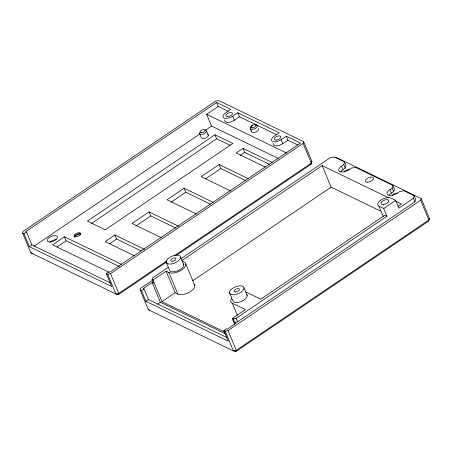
<?xml version="1.0" encoding="UTF-8"?>
<svg xmlns="http://www.w3.org/2000/svg" width="452" height="452" viewBox="0 0 452 452"><rect width="100%" height="100%" fill="white"/><g stroke="black" fill="none" stroke-linecap="round" stroke-linejoin="round"><path stroke-width="0.68" d="M166.771 261.861L118.339 294.636L115.887 294.015L30.821 252.826L22.6 233.074L23.142 231.356L215.706 101.05L218.582 100.457L303.642 141.645L311.869 161.398L310.903 164.33L176.687 255.148M334.966 157.601L336.113 157.364L421.179 198.552L429.4 218.305L428.434 221.237L235.871 351.543L233.418 350.921L148.358 309.733L140.131 289.981L140.679 288.263L152.347 280.364M227.062 337.621L148.476 299.574L144.035 288.896L143.278 288.529L152.16 282.517L153.556 283.195L152.075 279.635L152.618 277.918L168.37 267.256M110.457 282.941L31.872 244.888L26.498 231.989L25.741 231.622L216.598 102.474L230.853 109.373L225.734 112.847A6.588 3.153 -22.6 0 0 224.102 118.006A6.588 3.153 -22.6 0 0 232.712 116.232L237.837 112.757L279.263 132.809L274.144 136.284A6.588 3.153 -22.6 0 0 272.511 141.442A6.588 3.153 -22.6 0 0 281.121 139.668L286.246 136.193L300.501 143.098L109.644 272.245L108.887 271.878L106.327 273.613L107.666 274.262L110.537 273.669L303.1 143.363L303.642 141.645M389.2 195.162A7.029 3.367 -22.6 0 1 390.149 194.089L393.658 191.563L394.472 188.987L392.991 185.433L355.521 167.291L351.215 168.178L347.458 170.585A7.029 3.367 -22.6 0 1 339.802 171.585A7.029 3.367 -22.6 0 1 340.26 167.099L343.769 164.568L344.582 161.991L334.288 157.008L329.983 157.895L181.207 258.572M340.791 171.726A7.029 3.367 -22.6 0 1 341.74 170.653L345.249 168.127L346.062 165.551L344.582 161.991M231.61 298.433A9.882 4.729 -22.6 0 0 232.3 303.224L245.396 309.563L232.249 318.457L233.181 318.903L234.661 322.462L237.532 321.869L414.885 201.858L415.704 199.275L414.224 195.722L403.924 190.733L399.619 191.62L395.867 194.021A7.029 3.367 -22.6 0 1 388.212 195.021A7.029 3.367 -22.6 0 1 388.669 190.535L392.178 188.009L392.991 185.433M383.228 216.519L378.9 206.112A7.684 3.678 -22.6 0 1 380.804 200.095A7.684 3.678 -22.6 0 1 390.856 198.021L395.692 200.366L398.918 208.106L413.405 198.298L414.224 195.722M234.661 322.462L236.057 323.14L227.181 329.152L226.424 328.785L223.859 330.519L225.198 331.169L228.068 330.576L420.631 200.27L421.179 198.552M310.903 164.33L311.869 161.398M428.434 221.237L429.4 218.305M22.6 233.074L23.939 233.724L26.498 231.989M278.279 158.392L211.542 126.08L206.654 114.333L218.265 106.474L228.181 111.277M23.939 233.724L29.307 246.622L31.872 244.888M34.053 246.182L199.863 133.978M205.118 130.425L211.542 126.08M224.802 119.797A6.588 3.153 -22.6 0 0 227.492 122.39A6.588 3.153 -22.6 0 0 234.385 120.232L239.503 116.757L276.539 134.685M214.96 134.775L87.355 221.124L105.243 229.785L232.853 143.437L214.96 134.775L216.627 138.775L230.204 145.352M121.548 264.409L64.444 236.763L52.488 244.854L108.96 272.194M91.349 223.554L216.627 138.775M57.003 246.933L66.111 240.769L119.407 266.573M144.651 249.425L114.915 235.029L105.18 241.617L134.284 255.708M178.811 226.311L149.075 211.915L131.995 223.474L161.098 237.566M213.186 202.315L184.083 188.224L167.008 199.784L196.112 213.869M248.199 178.625L219.096 164.534L201.163 176.67L230.899 191.066M272.11 162.443L243.006 148.352L236.176 152.974L265.279 167.065M109.712 243.684L116.582 239.035L141.256 250.979M135.939 225.938L150.742 215.92L176.048 228.175M170.952 202.242L185.749 192.23L210.423 204.174M205.722 178.715L220.762 168.534L245.436 180.484M240.119 155.437L244.673 152.358L269.347 164.302M273.211 143.233A6.588 3.153 -22.6 0 0 275.901 145.827A6.588 3.153 -22.6 0 0 282.794 143.668L287.913 140.199L297.828 144.996M166.607 261.041L118.757 293.421L115.887 294.015L107.666 274.262M174.777 255.516L311.321 163.115L303.1 143.363M152.075 279.635L153.002 280.087L166.144 271.194L168.895 272.528A9.882 4.729 -22.6 0 0 181.817 269.861A9.882 4.729 -22.6 0 0 184.263 262.126L182.066 261.058M182.099 260.397L322.169 165.618L388.737 197.846M140.131 289.981L141.47 290.63L144.035 288.896M141.47 290.63L145.917 301.303L148.476 299.574M157.607 304.151L160.381 302.269L225.847 333.971M153.002 280.087L161.969 301.62L175.11 292.726L177.856 294.054A9.882 4.729 -22.6 0 0 189.727 292.048A9.882 4.729 -22.6 0 0 194.32 284.489M192.812 280.743L331.13 187.145L380.584 211.09M378.9 206.112L383.737 208.457L395.692 200.366M397.969 206.315L401.416 203.982L395.709 201.219M233.181 318.903L236.051 318.31L386.963 216.197L383.737 208.457M30.821 252.826L33.273 253.448M148.358 309.733L149.578 310.044M386.963 216.197L384.867 215.186L260.764 299.162L247.673 292.828A9.882 4.729 -22.6 0 0 246.057 292.348M206.654 114.333L286.743 153.109M161.969 301.62L224.729 332.005M145.917 301.303L228.305 341.198L223.859 330.519M29.307 246.622L111.7 286.512L106.327 273.613M117.068 294.02L118.339 294.636L118.757 293.421L110.537 273.669M234.599 350.927L235.871 351.543L236.294 350.328L428.858 220.022L420.631 200.27M413.405 198.298L414.885 201.858M392.178 188.009L393.658 191.563M389.935 189.529L391.415 193.089M343.769 164.568L345.249 168.127M341.526 166.093L343.006 169.653M322.169 165.618L331.13 187.145M286.246 136.193L287.913 140.199M281.121 139.668L282.794 143.668M250.193 128.408L251.487 131.515M237.837 112.757L239.503 116.757M232.712 116.232L234.385 120.232M243.006 148.352L244.673 152.358M216.598 102.474L218.265 106.474M206.575 131.007L208.349 135.278M219.096 164.534L220.762 168.534M199.564 133.447L201.343 137.719A3.735 1.785 -22.6 0 0 206.005 137.933A3.735 1.785 -22.6 0 0 207.75 134.532M243.978 287.766A7.684 3.678 -22.6 0 1 233.622 294.772A7.684 3.678 -22.6 0 1 232.69 288.314A7.684 3.678 -22.6 0 1 243.978 287.766L247.199 295.506M229.554 292.8L232.774 300.54A7.684 3.678 -22.6 0 0 241.464 301.394A7.684 3.678 -22.6 0 0 246.815 294.631M232.3 303.224L237.311 315.259M184.083 188.224L185.749 192.23M236.051 318.31L237.532 321.869M232.249 318.457L234.622 324.157M228.068 330.576L236.294 350.328L233.418 350.921L225.198 331.169M185.851 264.087L194.812 285.619M180.568 257.064A7.684 3.678 -22.6 0 1 170.218 264.07A7.684 3.678 -22.6 0 1 169.28 257.612A7.684 3.678 -22.6 0 1 180.568 257.064L183.789 264.81M149.075 211.915L150.742 215.92M166.144 262.098L169.364 269.844A7.684 3.678 -22.6 0 0 178.054 270.697A7.684 3.678 -22.6 0 0 183.405 263.928M168.895 272.528L177.856 294.054M166.144 271.194L175.11 292.726M152.16 282.517L160.381 302.269M114.915 235.029L116.582 239.035M64.444 236.763L66.111 240.769M50.082 242.17A5.486 2.627 -22.6 0 1 56.24 239.577M74.45 236.554A6.147 2.944 -22.6 0 1 80.541 233.995M258.51 128.56A3.842 1.842 -22.6 0 1 255.363 132.125A3.842 1.842 -22.6 0 1 251.544 130.99M205.361 130.08A3.735 1.785 -22.6 0 1 205.92 132.453A3.735 1.785 -22.6 0 1 201.276 134.413A3.735 1.785 -22.6 0 1 199.903 132.38M255.369 124.905A3.842 1.842 -22.6 0 1 256.538 127.577A3.842 1.842 -22.6 0 1 250.809 129.17A3.842 1.842 -22.6 0 1 252.606 125.673M74.58 237.255A3.514 1.684 -22.6 0 1 76.399 234.554A3.514 1.684 -22.6 0 1 80.569 233.966M392.522 195.422A2.853 1.367 -22.6 0 1 394.613 193.625A2.853 1.367 -22.6 0 1 397.381 193.371M344.113 171.98A2.853 1.367 -22.6 0 1 346.554 170.054A2.853 1.367 -22.6 0 1 349.289 170.178M75.75 236.808A3.514 1.684 -22.6 0 0 80.631 233.684A3.514 1.684 -22.6 0 0 75.597 233.763A3.514 1.684 -22.6 0 0 75.75 236.808M50.087 241.984A5.486 2.627 -22.6 0 0 57.483 236.978A5.486 2.627 -22.6 0 0 49.421 237.368A5.486 2.627 -22.6 0 0 50.087 241.984M276.195 140.03A3.514 1.684 -22.6 0 0 280.929 136.826A3.514 1.684 -22.6 0 0 275.771 137.075A3.514 1.684 -22.6 0 0 276.195 140.03M201.547 132.702A2.633 1.26 -22.6 0 0 205.101 130.295A2.633 1.26 -22.6 0 0 201.23 130.481A2.633 1.26 -22.6 0 0 201.547 132.702M227.785 116.593A3.514 1.684 -22.6 0 0 232.52 113.39A3.514 1.684 -22.6 0 0 227.362 113.638A3.514 1.684 -22.6 0 0 227.785 116.593M252.306 127.865A2.746 1.316 -22.6 0 0 256.001 125.357A2.746 1.316 -22.6 0 0 251.973 125.554A2.746 1.316 -22.6 0 0 252.306 127.865M172.189 261.25A2.853 1.367 -22.6 0 0 176.037 258.646A2.853 1.367 -22.6 0 0 171.845 258.849A2.853 1.367 -22.6 0 0 172.189 261.25M235.599 291.952A2.853 1.367 -22.6 0 0 239.441 289.348A2.853 1.367 -22.6 0 0 235.249 289.551A2.853 1.367 -22.6 0 0 235.599 291.952M367.679 182.162A4.39 2.102 -22.6 0 0 373.601 178.161A4.39 2.102 -22.6 0 0 367.148 178.472A4.39 2.102 -22.6 0 0 367.679 182.162M383.296 204.496A4.17 1.994 -22.6 0 0 388.776 200.626A4.17 1.994 -22.6 0 0 382.55 201.078A4.17 1.994 -22.6 0 0 383.296 204.496"/></g></svg>
